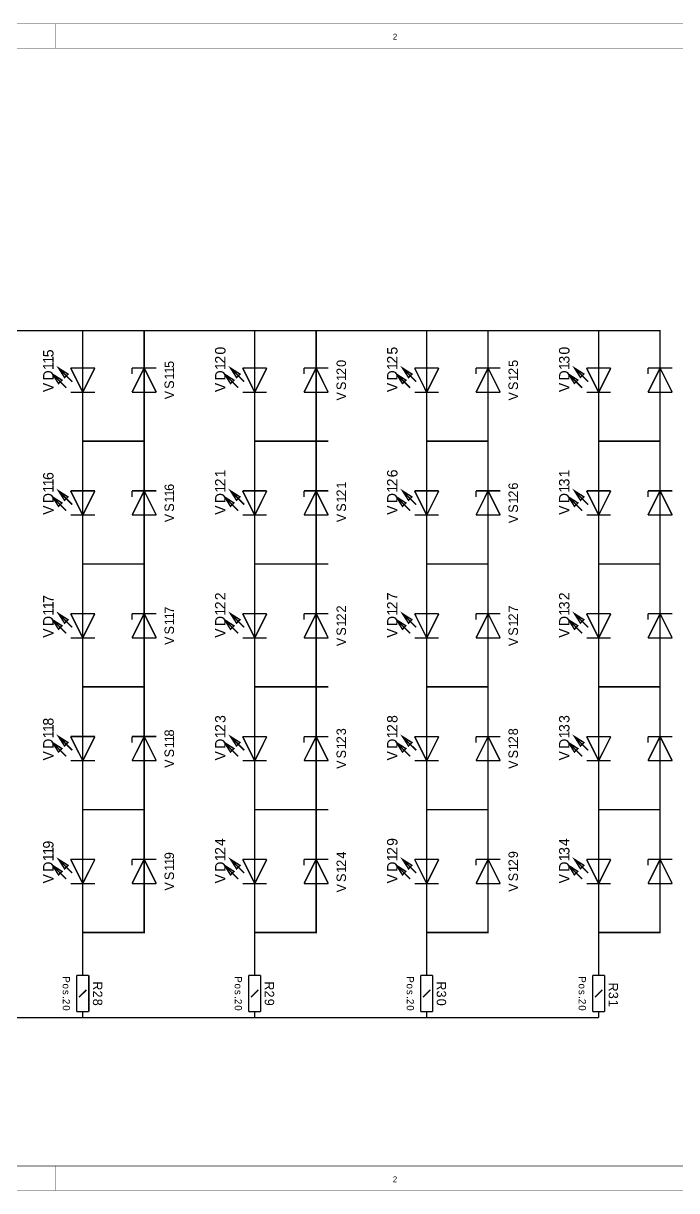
# Model space of a CAD drawing. Header units: millimetres. Extents: x 0 to 33.5, y 0 to 9.5.
# Drawn here: x 5.32 to 10.63, y 0 to 9.5 of the extents above; entities that cross this region are included whole.
import ezdxf

# ---------------------------------------------------------------- set-up
doc = ezdxf.new("R2010")
doc.units = ezdxf.units.MM
doc.header["$MEASUREMENT"] = 0
doc.layers.add('Sheet', color=255, linetype='Continuous')

msp = doc.modelspace()

# ---------------------------------------------------------------- linework, layer by layer
at = {"layer": 'Sheet'}
for points, const_width in [([(0, 9.4983), (0, 0), (33.4646, 0), (33.4646, 9.4983), (0, 9.4983), (0, 9.4983)], 0.0039), ([(0, 9.4983), (33.4646, 9.4983), (33.4646, 0), (0, 0), (0, 9.4983)], 0.0039), ([(0.2005, 9.2995), (0.2005, 0.1988), (33.2657, 0.1988), (33.2657, 9.2995), (0.2005, 9.2995), (0.2005, 9.2995)], 0.0039), ([(0.2005, 9.2995), (33.2657, 9.2995), (33.2657, 0.1988), (0.2005, 0.1988), (0.2005, 9.2995)], 0.0039), ([(5.6306, 6.5972), (5.6028, 6.5695), (5.554, 6.6459), (5.6306, 6.5972)], 0.0118), ([(5.6797, 6.6463), (5.6519, 6.6185), (5.6033, 6.6952), (5.6797, 6.6463)], 0.0118), ([(5.6797, 6.6463), (5.6519, 6.6185), (5.6033, 6.6952), (5.6797, 6.6463)], 0.0039), ([(7.0308, 6.597), (7.0028, 6.5695), (6.9543, 6.6459), (7.0308, 6.597)], 0.0118), ([(7.08, 6.6463), (7.0521, 6.6183), (7.0032, 6.6952), (7.08, 6.6463)], 0.0118), ([(7.08, 6.6463), (7.0521, 6.6183), (7.0032, 6.6952), (7.08, 6.6463)], 0.0039), ([(8.4305, 6.597), (8.4029, 6.5695), (8.354, 6.6459), (8.4305, 6.597)], 0.0118), ([(8.4798, 6.6463), (8.4522, 6.6183), (8.4033, 6.6952), (8.4798, 6.6463)], 0.0118), ([(8.4798, 6.6463), (8.4522, 6.6183), (8.4033, 6.6952), (8.4798, 6.6463)], 0.0039), ([(9.8306, 6.597), (9.803, 6.5695), (9.7542, 6.6459), (9.8306, 6.597)], 0.0118), ([(9.8799, 6.6463), (9.8519, 6.6183), (9.8035, 6.6952), (9.8799, 6.6463)], 0.0118), ([(9.8799, 6.6463), (9.8519, 6.6183), (9.8035, 6.6952), (9.8799, 6.6463)], 0.0039), ([(5.6306, 6.5972), (5.6028, 6.5695), (5.554, 6.6459), (5.6306, 6.5972)], 0.0039), ([(7.0308, 6.597), (7.0028, 6.5695), (6.9543, 6.6459), (7.0308, 6.597)], 0.0039), ([(8.4305, 6.597), (8.4029, 6.5695), (8.354, 6.6459), (8.4305, 6.597)], 0.0039), ([(9.8306, 6.597), (9.803, 6.5695), (9.7542, 6.6459), (9.8306, 6.597)], 0.0039), ([(5.6797, 5.6464), (5.6519, 5.6186), (5.6033, 5.6952), (5.6797, 5.6464)], 0.0118), ([(7.08, 5.6464), (7.0521, 5.6184), (7.0032, 5.6952), (7.08, 5.6464)], 0.0118), ([(8.4798, 5.6464), (8.4522, 5.6184), (8.4033, 5.6952), (8.4798, 5.6464)], 0.0118), ([(9.8799, 5.6464), (9.8519, 5.6184), (9.8035, 5.6952), (9.8799, 5.6464)], 0.0118), ([(5.6306, 5.5973), (5.6028, 5.5695), (5.554, 5.646), (5.6306, 5.5973)], 0.0118), ([(5.6306, 5.5973), (5.6028, 5.5695), (5.554, 5.646), (5.6306, 5.5973)], 0.0039), ([(5.6797, 5.6464), (5.6519, 5.6186), (5.6033, 5.6952), (5.6797, 5.6464)], 0.0039), ([(7.0308, 5.5971), (7.0028, 5.5695), (6.9543, 5.646), (7.0308, 5.5971)], 0.0118), ([(7.0308, 5.5971), (7.0028, 5.5695), (6.9543, 5.646), (7.0308, 5.5971)], 0.0039), ([(7.08, 5.6464), (7.0521, 5.6184), (7.0032, 5.6952), (7.08, 5.6464)], 0.0039), ([(8.4305, 5.5971), (8.4029, 5.5695), (8.354, 5.646), (8.4305, 5.5971)], 0.0118), ([(8.4305, 5.5971), (8.4029, 5.5695), (8.354, 5.646), (8.4305, 5.5971)], 0.0039), ([(8.4798, 5.6464), (8.4522, 5.6184), (8.4033, 5.6952), (8.4798, 5.6464)], 0.0039), ([(9.8306, 5.5971), (9.803, 5.5695), (9.7542, 5.646), (9.8306, 5.5971)], 0.0118), ([(9.8306, 5.5971), (9.803, 5.5695), (9.7542, 5.646), (9.8306, 5.5971)], 0.0039), ([(9.8799, 5.6464), (9.8519, 5.6184), (9.8035, 5.6952), (9.8799, 5.6464)], 0.0039), ([(5.6306, 4.5973), (5.6028, 4.5693), (5.554, 4.646), (5.6306, 4.5973)], 0.0118), ([(5.6797, 4.6464), (5.6519, 4.6186), (5.6033, 4.6953), (5.6797, 4.6464)], 0.0118), ([(5.6797, 4.6464), (5.6519, 4.6186), (5.6033, 4.6953), (5.6797, 4.6464)], 0.0039), ([(7.0308, 4.5971), (7.0028, 4.5691), (6.9543, 4.646), (7.0308, 4.5971)], 0.0118), ([(7.08, 4.6464), (7.0521, 4.6184), (7.0032, 4.6953), (7.08, 4.6464)], 0.0118), ([(7.08, 4.6464), (7.0521, 4.6184), (7.0032, 4.6953), (7.08, 4.6464)], 0.0039), ([(8.4305, 4.5971), (8.4029, 4.5691), (8.354, 4.646), (8.4305, 4.5971)], 0.0118), ([(8.4798, 4.6464), (8.4522, 4.6184), (8.4033, 4.6953), (8.4798, 4.6464)], 0.0118), ([(8.4798, 4.6464), (8.4522, 4.6184), (8.4033, 4.6953), (8.4798, 4.6464)], 0.0039), ([(9.8306, 4.5971), (9.803, 4.5691), (9.7542, 4.646), (9.8306, 4.5971)], 0.0118), ([(9.8799, 4.6464), (9.8519, 4.6184), (9.8035, 4.6953), (9.8799, 4.6464)], 0.0118), ([(9.8799, 4.6464), (9.8519, 4.6184), (9.8035, 4.6953), (9.8799, 4.6464)], 0.0039), ([(5.6306, 4.5973), (5.6028, 4.5693), (5.554, 4.646), (5.6306, 4.5973)], 0.0039), ([(7.0308, 4.5971), (7.0028, 4.5691), (6.9543, 4.646), (7.0308, 4.5971)], 0.0039), ([(8.4305, 4.5971), (8.4029, 4.5691), (8.354, 4.646), (8.4305, 4.5971)], 0.0039), ([(9.8306, 4.5971), (9.803, 4.5691), (9.7542, 4.646), (9.8306, 4.5971)], 0.0039), ([(5.6797, 3.6465), (5.6519, 3.6187), (5.6033, 3.6951), (5.6797, 3.6465)], 0.0118), ([(7.08, 3.6465), (7.0521, 3.6185), (7.0032, 3.6949), (7.08, 3.6465)], 0.0118), ([(8.4798, 3.6465), (8.4522, 3.6185), (8.4033, 3.6949), (8.4798, 3.6465)], 0.0118), ([(9.8799, 3.6465), (9.8519, 3.6185), (9.8035, 3.6949), (9.8799, 3.6465)], 0.0118), ([(5.6306, 3.5974), (5.6028, 3.5694), (5.554, 3.646), (5.6306, 3.5974)], 0.0118), ([(5.6306, 3.5974), (5.6028, 3.5694), (5.554, 3.646), (5.6306, 3.5974)], 0.0039), ([(5.6797, 3.6465), (5.6519, 3.6187), (5.6033, 3.6951), (5.6797, 3.6465)], 0.0039), ([(7.0308, 3.5972), (7.0028, 3.5692), (6.9543, 3.646), (7.0308, 3.5972)], 0.0118), ([(7.0308, 3.5972), (7.0028, 3.5692), (6.9543, 3.646), (7.0308, 3.5972)], 0.0039), ([(7.08, 3.6465), (7.0521, 3.6185), (7.0032, 3.6949), (7.08, 3.6465)], 0.0039), ([(8.4305, 3.5972), (8.4029, 3.5692), (8.354, 3.646), (8.4305, 3.5972)], 0.0118), ([(8.4305, 3.5972), (8.4029, 3.5692), (8.354, 3.646), (8.4305, 3.5972)], 0.0039), ([(8.4798, 3.6465), (8.4522, 3.6185), (8.4033, 3.6949), (8.4798, 3.6465)], 0.0039), ([(9.8306, 3.5972), (9.803, 3.5692), (9.7542, 3.646), (9.8306, 3.5972)], 0.0118), ([(9.8306, 3.5972), (9.803, 3.5692), (9.7542, 3.646), (9.8306, 3.5972)], 0.0039), ([(9.8799, 3.6465), (9.8519, 3.6185), (9.8035, 3.6949), (9.8799, 3.6465)], 0.0039), ([(5.6306, 2.5972), (5.6026, 2.5692), (5.5542, 2.6461), (5.6306, 2.5972)], 0.0118), ([(5.6799, 2.6465), (5.6519, 2.6185), (5.6035, 2.695), (5.6799, 2.6465)], 0.0118), ([(5.6799, 2.6465), (5.6519, 2.6185), (5.6035, 2.695), (5.6799, 2.6465)], 0.0039), ([(7.0308, 2.5972), (7.0028, 2.5692), (6.9543, 2.6461), (7.0308, 2.5972)], 0.0118), ([(7.08, 2.6465), (7.0521, 2.6185), (7.0032, 2.695), (7.08, 2.6465)], 0.0118), ([(7.08, 2.6465), (7.0521, 2.6185), (7.0032, 2.695), (7.08, 2.6465)], 0.0039), ([(8.4305, 2.5972), (8.4029, 2.5692), (8.354, 2.6461), (8.4305, 2.5972)], 0.0118), ([(8.4798, 2.6465), (8.4522, 2.6185), (8.4033, 2.695), (8.4798, 2.6465)], 0.0118), ([(8.4798, 2.6465), (8.4522, 2.6185), (8.4033, 2.695), (8.4798, 2.6465)], 0.0039), ([(9.8306, 2.5972), (9.803, 2.5692), (9.7542, 2.6461), (9.8306, 2.5972)], 0.0118), ([(9.8799, 2.6465), (9.8519, 2.6185), (9.8035, 2.695), (9.8799, 2.6465)], 0.0118), ([(9.8799, 2.6465), (9.8519, 2.6185), (9.8035, 2.695), (9.8799, 2.6465)], 0.0039), ([(5.6306, 2.5972), (5.6026, 2.5692), (5.5542, 2.6461), (5.6306, 2.5972)], 0.0039), ([(7.0308, 2.5972), (7.0028, 2.5692), (6.9543, 2.6461), (7.0308, 2.5972)], 0.0039), ([(8.4305, 2.5972), (8.4029, 2.5692), (8.354, 2.6461), (8.4305, 2.5972)], 0.0039), ([(9.8306, 2.5972), (9.803, 2.5692), (9.7542, 2.6461), (9.8306, 2.5972)], 0.0039)]:
    msp.add_lwpolyline(points, close=True, dxfattribs=dict(at, const_width=const_width))
for points, const_width in [([(5.5776, 9.4998), (5.5776, 9.2997)], 0.0039), ([(2.1002, 6.9997), (3.0003, 6.9997), (3.5003, 6.9997), (4.4001, 6.9997), (4.9001, 6.9997), (5.8002, 6.9997), (6.3002, 6.9997), (7.2003, 6.9997), (7.7003, 6.9997), (8.6001, 6.9997), (9.1, 6.9997), (9.1, 6.7934)], 0.0118), ([(5.8002, 6.7936), (5.8002, 6.9999)], 0.0118), ([(6.3002, 6.9999), (6.3002, 6.7936)], 0.0118), ([(7.2003, 6.7934), (7.2003, 6.9997)], 0.0118), ([(7.7003, 6.9997), (7.7003, 6.7934)], 0.0118), ([(8.6001, 6.7934), (8.6001, 6.9997)], 0.0118), ([(10.0002, 6.7934), (10.0002, 6.9997), (9.1, 6.9997)], 0.0118), ([(10.0002, 6.9997), (10.5002, 6.9997), (10.5002, 6.7934)], 0.0118), ([(5.8002, 6.6952), (5.8002, 6.7936)], 0.0118), ([(6.3002, 6.6952), (6.3002, 6.7936)], 0.0118), ([(7.2003, 6.6952), (7.2003, 6.7934)], 0.0118), ([(7.7003, 6.6952), (7.7003, 6.7934)], 0.0118), ([(8.6001, 6.6952), (8.6001, 6.7934)], 0.0118), ([(9.1, 6.6952), (9.1, 6.7934)], 0.0118), ([(10.0002, 6.6952), (10.0002, 6.7934)], 0.0118), ([(10.5002, 6.6952), (10.5002, 6.7934)], 0.0118), ([(5.7146, 6.5837), (5.6033, 6.6952)], 0.0118), ([(5.6797, 6.6463), (5.6033, 6.6952)], 0.0118), ([(5.6519, 6.6185), (5.6033, 6.6952)], 0.0118), ([(5.7016, 6.6952), (5.8986, 6.6952)], 0.0118), ([(5.7016, 6.6952), (5.8002, 6.4983)], 0.0118), ([(5.8986, 6.6952), (5.8002, 6.4983)], 0.0118), ([(5.8002, 6.4983), (5.8002, 6.6952)], 0.0118), ([(6.3986, 6.6952), (6.2016, 6.6952)], 0.0118), ([(6.2016, 6.4983), (6.3002, 6.6952)], 0.0118), ([(6.2016, 6.6952), (6.2016, 6.6459)], 0.0118), ([(6.3002, 6.4983), (6.3002, 6.6952)], 0.0118), ([(6.3002, 6.6952), (6.3986, 6.4983)], 0.0118), ([(7.1147, 6.5837), (7.0032, 6.6952)], 0.0118), ([(7.08, 6.6463), (7.0032, 6.6952)], 0.0118), ([(7.0521, 6.6183), (7.0032, 6.6952)], 0.0118), ([(7.1018, 6.6952), (7.2985, 6.6952)], 0.0118), ([(7.1018, 6.6952), (7.2003, 6.498)], 0.0118), ([(7.2985, 6.6952), (7.2003, 6.498)], 0.0118), ([(7.2003, 6.498), (7.2003, 6.6952)], 0.0118), ([(7.7985, 6.6952), (7.6017, 6.6952)], 0.0118), ([(7.6017, 6.498), (7.7003, 6.6952)], 0.0118), ([(7.6017, 6.6952), (7.6017, 6.6459)], 0.0118), ([(7.7003, 6.498), (7.7003, 6.6952)], 0.0118), ([(7.7003, 6.6952), (7.7985, 6.498)], 0.0118), ([(8.5148, 6.5837), (8.4033, 6.6952)], 0.0118), ([(8.4798, 6.6463), (8.4033, 6.6952)], 0.0118), ([(8.4522, 6.6183), (8.4033, 6.6952)], 0.0118), ([(8.5019, 6.6952), (8.6986, 6.6952)], 0.0118), ([(8.5019, 6.6952), (8.6001, 6.498)], 0.0118), ([(8.6986, 6.6952), (8.6001, 6.498)], 0.0118), ([(8.6001, 6.498), (8.6001, 6.6952)], 0.0118), ([(9.1986, 6.6952), (9.0019, 6.6952)], 0.0118), ([(9.0019, 6.498), (9.1, 6.6952)], 0.0118), ([(9.0019, 6.6952), (9.0019, 6.6459)], 0.0118), ([(9.1, 6.498), (9.1, 6.6952)], 0.0118), ([(9.1, 6.6952), (9.1986, 6.498)], 0.0118), ([(9.9146, 6.5837), (9.8035, 6.6952)], 0.0118), ([(9.8799, 6.6463), (9.8035, 6.6952)], 0.0118), ([(9.8519, 6.6183), (9.8035, 6.6952)], 0.0118), ([(9.9016, 6.6952), (10.0988, 6.6952)], 0.0118), ([(9.9016, 6.6952), (10.0002, 6.498)], 0.0118), ([(10.0988, 6.6952), (10.0002, 6.498)], 0.0118), ([(10.0002, 6.498), (10.0002, 6.6952)], 0.0118), ([(10.5988, 6.6952), (10.4016, 6.6952)], 0.0118), ([(10.4016, 6.498), (10.5002, 6.6952)], 0.0118), ([(10.4016, 6.6952), (10.4016, 6.6459)], 0.0118), ([(10.5002, 6.498), (10.5002, 6.6952)], 0.0118), ([(10.5002, 6.6952), (10.5988, 6.498)], 0.0118), ([(5.6655, 6.5346), (5.554, 6.6459)], 0.0118), ([(7.0654, 6.5344), (6.9543, 6.6459)], 0.0118), ([(8.4656, 6.5344), (8.354, 6.6459)], 0.0118), ([(9.8657, 6.5344), (9.7542, 6.6459)], 0.0118), ([(5.7016, 6.4983), (5.8986, 6.4983)], 0.0118), ([(5.8002, 6.4983), (5.8002, 6.3999)], 0.0118), ([(6.3986, 6.4983), (6.2016, 6.4983)], 0.0118), ([(6.3002, 6.4983), (6.3002, 6.3999)], 0.0118), ([(7.1018, 6.498), (7.2985, 6.498)], 0.0118), ([(7.2003, 6.498), (7.2003, 6.3999)], 0.0118), ([(7.7985, 6.498), (7.6017, 6.498)], 0.0118), ([(7.7003, 6.498), (7.7003, 6.3999)], 0.0118), ([(8.5019, 6.498), (8.6986, 6.498)], 0.0118), ([(8.6001, 6.498), (8.6001, 6.3999)], 0.0118), ([(9.1986, 6.498), (9.0019, 6.498)], 0.0118), ([(9.1, 6.498), (9.1, 6.3999)], 0.0118), ([(9.9016, 6.498), (10.0988, 6.498)], 0.0118), ([(10.0002, 6.498), (10.0002, 6.3999)], 0.0118), ([(10.5988, 6.498), (10.4016, 6.498)], 0.0118), ([(10.5002, 6.498), (10.5002, 6.3999)], 0.0118), ([(5.8002, 6.3999), (5.8002, 6.0998), (5.8002, 5.7936)], 0.0118), ([(6.3002, 6.3999), (6.3002, 6.0998), (6.3002, 5.7936)], 0.0118), ([(7.2003, 6.3999), (7.2003, 6.1)], 0.0118), ([(7.7003, 6.3999), (7.7003, 6.1), (7.7003, 5.7934)], 0.0118), ([(8.6001, 6.3999), (8.6001, 6.1), (8.6001, 5.7934)], 0.0118), ([(9.1, 6.3999), (9.1, 6.1), (9.1, 5.7934)], 0.0118), ([(10.0002, 6.3999), (10.0002, 6.1), (10.0002, 5.7934)], 0.0118), ([(10.5002, 6.3999), (10.5002, 6.1), (10.5002, 5.7934)], 0.0118), ([(6.3002, 6.0998), (5.8002, 6.0998)], 0.0118), ([(7.2003, 5.7934), (7.2003, 6.1), (7.7003, 6.1), (7.8002, 6.1)], 0.0118), ([(9.1, 6.1), (8.6001, 6.1)], 0.0118), ([(10.5002, 6.1), (10.0002, 6.1)], 0.0118), ([(5.8002, 5.6952), (5.8002, 5.7936)], 0.0118), ([(6.3002, 5.6952), (6.3002, 5.7936)], 0.0118), ([(7.2003, 5.6952), (7.2003, 5.7934)], 0.0118), ([(7.7003, 5.6952), (7.7003, 5.7934)], 0.0118), ([(8.6001, 5.6952), (8.6001, 5.7934)], 0.0118), ([(9.1, 5.6952), (9.1, 5.7934)], 0.0118), ([(10.0002, 5.6952), (10.0002, 5.7934)], 0.0118), ([(10.5002, 5.6952), (10.5002, 5.7934)], 0.0118), ([(5.6655, 5.5346), (5.554, 5.646)], 0.0118), ([(5.7146, 5.5837), (5.6033, 5.6952)], 0.0118), ([(5.6797, 5.6464), (5.6033, 5.6952)], 0.0118), ([(5.6519, 5.6186), (5.6033, 5.6952)], 0.0118), ([(5.7016, 5.6952), (5.8986, 5.6952)], 0.0118), ([(5.7016, 5.6952), (5.8002, 5.4983)], 0.0118), ([(5.8986, 5.6952), (5.8002, 5.4983)], 0.0118), ([(5.8002, 5.4983), (5.8002, 5.6952)], 0.0118), ([(6.3986, 5.6952), (6.2016, 5.6952)], 0.0118), ([(6.2016, 5.4983), (6.3002, 5.6952)], 0.0118), ([(6.2016, 5.6952), (6.2016, 5.646)], 0.0118), ([(6.3002, 5.4983), (6.3002, 5.6952)], 0.0118), ([(6.3002, 5.6952), (6.3986, 5.4983)], 0.0118), ([(7.0654, 5.5344), (6.9543, 5.646)], 0.0118), ([(7.1147, 5.5837), (7.0032, 5.6952)], 0.0118), ([(7.08, 5.6464), (7.0032, 5.6952)], 0.0118), ([(7.0521, 5.6184), (7.0032, 5.6952)], 0.0118), ([(7.1018, 5.6952), (7.2985, 5.6952)], 0.0118), ([(7.1018, 5.6952), (7.2003, 5.4981)], 0.0118), ([(7.2985, 5.6952), (7.2003, 5.4981)], 0.0118), ([(7.2003, 5.4981), (7.2003, 5.6952)], 0.0118), ([(7.7985, 5.6952), (7.6017, 5.6952)], 0.0118), ([(7.6017, 5.4981), (7.7003, 5.6952)], 0.0118), ([(7.6017, 5.6952), (7.6017, 5.646)], 0.0118), ([(7.7003, 5.4981), (7.7003, 5.6952)], 0.0118), ([(7.7003, 5.6952), (7.7985, 5.4981)], 0.0118), ([(8.4656, 5.5344), (8.354, 5.646)], 0.0118), ([(8.5148, 5.5837), (8.4033, 5.6952)], 0.0118), ([(8.4798, 5.6464), (8.4033, 5.6952)], 0.0118), ([(8.4522, 5.6184), (8.4033, 5.6952)], 0.0118), ([(8.5019, 5.6952), (8.6986, 5.6952)], 0.0118), ([(8.5019, 5.6952), (8.6001, 5.4981)], 0.0118), ([(8.6986, 5.6952), (8.6001, 5.4981)], 0.0118), ([(8.6001, 5.4981), (8.6001, 5.6952)], 0.0118), ([(9.1986, 5.6952), (9.0019, 5.6952)], 0.0118), ([(9.0019, 5.4981), (9.1, 5.6952)], 0.0118), ([(9.0019, 5.6952), (9.0019, 5.646)], 0.0118), ([(9.1, 5.4981), (9.1, 5.6952)], 0.0118), ([(9.1, 5.6952), (9.1986, 5.4981)], 0.0118), ([(9.8657, 5.5344), (9.7542, 5.646)], 0.0118), ([(9.9146, 5.5837), (9.8035, 5.6952)], 0.0118), ([(9.8799, 5.6464), (9.8035, 5.6952)], 0.0118), ([(9.8519, 5.6184), (9.8035, 5.6952)], 0.0118), ([(9.9016, 5.6952), (10.0988, 5.6952)], 0.0118), ([(9.9016, 5.6952), (10.0002, 5.4981)], 0.0118), ([(10.0988, 5.6952), (10.0002, 5.4981)], 0.0118), ([(10.0002, 5.4981), (10.0002, 5.6952)], 0.0118), ([(10.5988, 5.6952), (10.4016, 5.6952)], 0.0118), ([(10.4016, 5.4981), (10.5002, 5.6952)], 0.0118), ([(10.4016, 5.6952), (10.4016, 5.646)], 0.0118), ([(10.5002, 5.4981), (10.5002, 5.6952)], 0.0118), ([(10.5002, 5.6952), (10.5988, 5.4981)], 0.0118), ([(5.7016, 5.4983), (5.8986, 5.4983)], 0.0118), ([(5.8002, 5.4983), (5.8002, 5.3999)], 0.0118), ([(6.3986, 5.4983), (6.2016, 5.4983)], 0.0118), ([(6.3002, 5.4983), (6.3002, 5.3999)], 0.0118), ([(7.1018, 5.4981), (7.2985, 5.4981)], 0.0118), ([(7.2003, 5.4981), (7.2003, 5.3999)], 0.0118), ([(7.7985, 5.4981), (7.6017, 5.4981)], 0.0118), ([(7.7003, 5.4981), (7.7003, 5.3999)], 0.0118), ([(8.5019, 5.4981), (8.6986, 5.4981)], 0.0118), ([(8.6001, 5.4981), (8.6001, 5.3999)], 0.0118), ([(9.1986, 5.4981), (9.0019, 5.4981)], 0.0118), ([(9.1, 5.4981), (9.1, 5.3999)], 0.0118), ([(9.9016, 5.4981), (10.0988, 5.4981)], 0.0118), ([(10.0002, 5.4981), (10.0002, 5.3999)], 0.0118), ([(10.5988, 5.4981), (10.4016, 5.4981)], 0.0118), ([(10.5002, 5.4981), (10.5002, 5.3999)], 0.0118), ([(5.8002, 5.3999), (5.8002, 5.0998), (5.8002, 4.7936)], 0.0118), ([(6.3002, 5.3999), (6.3002, 5.0998), (6.3002, 4.7936)], 0.0118), ([(7.2003, 5.3999), (7.2003, 5.0996)], 0.0118), ([(7.7003, 5.3999), (7.7003, 5.0996), (7.7003, 4.7934)], 0.0118), ([(8.6001, 5.3999), (8.6001, 5.0996), (8.6001, 4.7934)], 0.0118), ([(9.1, 5.3999), (9.1, 5.0996), (9.1, 4.7934)], 0.0118), ([(10.0002, 5.3999), (10.0002, 5.0996), (10.0002, 4.7934)], 0.0118), ([(10.5002, 5.3999), (10.5002, 5.0996), (10.5002, 4.7934)], 0.0118), ([(6.3002, 5.0998), (5.8002, 5.0998)], 0.0118), ([(7.2003, 4.7934), (7.2003, 5.0996), (7.7003, 5.0996), (7.8002, 5.0996)], 0.0118), ([(9.1, 5.0996), (8.6001, 5.0996)], 0.0118), ([(10.5002, 5.0996), (10.0002, 5.0996)], 0.0118), ([(5.8002, 4.6953), (5.8002, 4.7936)], 0.0118), ([(6.3002, 4.6953), (6.3002, 4.7936)], 0.0118), ([(7.2003, 4.6953), (7.2003, 4.7934)], 0.0118), ([(7.7003, 4.6953), (7.7003, 4.7934)], 0.0118), ([(8.6001, 4.6953), (8.6001, 4.7934)], 0.0118), ([(9.1, 4.6953), (9.1, 4.7934)], 0.0118), ([(10.0002, 4.6953), (10.0002, 4.7934)], 0.0118), ([(10.5002, 4.6953), (10.5002, 4.7934)], 0.0118), ([(5.7146, 4.5838), (5.6033, 4.6951)], 0.0118), ([(5.6797, 4.6464), (5.6033, 4.6951)], 0.0118), ([(5.6519, 4.6186), (5.6033, 4.6951)], 0.0118), ([(5.7016, 4.6953), (5.8986, 4.6953)], 0.0118), ([(5.7016, 4.6953), (5.8002, 4.4983)], 0.0118), ([(5.8986, 4.6953), (5.8002, 4.4983)], 0.0118), ([(5.8002, 4.4983), (5.8002, 4.6953)], 0.0118), ([(6.3986, 4.6953), (6.2016, 4.6953)], 0.0118), ([(6.2016, 4.4983), (6.3002, 4.6953)], 0.0118), ([(6.2016, 4.6953), (6.2016, 4.646)], 0.0118), ([(6.3002, 4.4983), (6.3002, 4.6953)], 0.0118), ([(6.3002, 4.6953), (6.3986, 4.4983)], 0.0118), ([(7.1147, 4.5838), (7.0032, 4.6949)], 0.0118), ([(7.08, 4.6464), (7.0032, 4.6949)], 0.0118), ([(7.0521, 4.6184), (7.0032, 4.6949)], 0.0118), ([(7.1018, 4.6953), (7.2985, 4.6953)], 0.0118), ([(7.1018, 4.6953), (7.2003, 4.4981)], 0.0118), ([(7.2985, 4.6953), (7.2003, 4.4981)], 0.0118), ([(7.2003, 4.4981), (7.2003, 4.6953)], 0.0118), ([(7.7985, 4.6953), (7.6017, 4.6953)], 0.0118), ([(7.6017, 4.4981), (7.7003, 4.6953)], 0.0118), ([(7.6017, 4.6953), (7.6017, 4.646)], 0.0118), ([(7.7003, 4.4981), (7.7003, 4.6953)], 0.0118), ([(7.7003, 4.6953), (7.7985, 4.4981)], 0.0118), ([(8.5148, 4.5838), (8.4033, 4.6949)], 0.0118), ([(8.4798, 4.6464), (8.4033, 4.6949)], 0.0118), ([(8.4522, 4.6184), (8.4033, 4.6949)], 0.0118), ([(8.5019, 4.6953), (8.6986, 4.6953)], 0.0118), ([(8.5019, 4.6953), (8.6001, 4.4981)], 0.0118), ([(8.6986, 4.6953), (8.6001, 4.4981)], 0.0118), ([(8.6001, 4.4981), (8.6001, 4.6953)], 0.0118), ([(9.1986, 4.6953), (9.0019, 4.6953)], 0.0118), ([(9.0019, 4.4981), (9.1, 4.6953)], 0.0118), ([(9.0019, 4.6953), (9.0019, 4.646)], 0.0118), ([(9.1, 4.4981), (9.1, 4.6953)], 0.0118), ([(9.1, 4.6953), (9.1986, 4.4981)], 0.0118), ([(9.9146, 4.5838), (9.8035, 4.6949)], 0.0118), ([(9.8799, 4.6464), (9.8035, 4.6949)], 0.0118), ([(9.8519, 4.6184), (9.8035, 4.6949)], 0.0118), ([(9.9016, 4.6953), (10.0988, 4.6953)], 0.0118), ([(9.9016, 4.6953), (10.0002, 4.4981)], 0.0118), ([(10.0988, 4.6953), (10.0002, 4.4981)], 0.0118), ([(10.0002, 4.4981), (10.0002, 4.6953)], 0.0118), ([(10.5988, 4.6953), (10.4016, 4.6953)], 0.0118), ([(10.4016, 4.4981), (10.5002, 4.6953)], 0.0118), ([(10.4016, 4.6953), (10.4016, 4.646)], 0.0118), ([(10.5002, 4.4981), (10.5002, 4.6953)], 0.0118), ([(10.5002, 4.6953), (10.5988, 4.4981)], 0.0118), ([(5.6655, 4.5347), (5.554, 4.646)], 0.0118), ([(7.0654, 4.5345), (6.9543, 4.646)], 0.0118), ([(8.4656, 4.5345), (8.354, 4.646)], 0.0118), ([(9.8657, 4.5345), (9.7542, 4.646)], 0.0118), ([(5.7016, 4.4983), (5.8986, 4.4983)], 0.0118), ([(5.8002, 4.4983), (5.8002, 4.4)], 0.0118), ([(6.3986, 4.4983), (6.2016, 4.4983)], 0.0118), ([(6.3002, 4.4983), (6.3002, 4.4)], 0.0118), ([(7.1018, 4.4981), (7.2985, 4.4981)], 0.0118), ([(7.2003, 4.4981), (7.2003, 4.4)], 0.0118), ([(7.7985, 4.4981), (7.6017, 4.4981)], 0.0118), ([(7.7003, 4.4981), (7.7003, 4.4)], 0.0118), ([(8.5019, 4.4981), (8.6986, 4.4981)], 0.0118), ([(8.6001, 4.4981), (8.6001, 4.4)], 0.0118), ([(9.1986, 4.4981), (9.0019, 4.4981)], 0.0118), ([(9.1, 4.4981), (9.1, 4.4)], 0.0118), ([(9.9016, 4.4981), (10.0988, 4.4981)], 0.0118), ([(10.0002, 4.4981), (10.0002, 4.4)], 0.0118), ([(10.5988, 4.4981), (10.4016, 4.4981)], 0.0118), ([(10.5002, 4.4981), (10.5002, 4.4)], 0.0118), ([(5.8002, 4.4), (5.8002, 4.0999), (5.8002, 3.7937)], 0.0118), ([(6.3002, 4.4), (6.3002, 4.0999), (6.3002, 3.7937)], 0.0118), ([(7.2003, 4.4), (7.2003, 4.0997)], 0.0118), ([(7.7003, 4.4), (7.7003, 4.0997), (7.7003, 3.7935)], 0.0118), ([(8.6001, 4.4), (8.6001, 4.0997), (8.6001, 3.7935)], 0.0118), ([(9.1, 4.4), (9.1, 4.0997), (9.1, 3.7935)], 0.0118), ([(10.0002, 4.4), (10.0002, 4.0997), (10.0002, 3.7935)], 0.0118), ([(10.5002, 4.4), (10.5002, 4.0997), (10.5002, 3.7935)], 0.0118), ([(6.3002, 4.0999), (5.8002, 4.0999)], 0.0118), ([(7.2003, 3.7935), (7.2003, 4.0997), (7.7003, 4.0997), (7.8002, 4.0997)], 0.0118), ([(9.1, 4.0997), (8.6001, 4.0997)], 0.0118), ([(10.5002, 4.0997), (10.0002, 4.0997)], 0.0118), ([(5.8002, 3.6951), (5.8002, 3.7937)], 0.0118), ([(6.3002, 3.6951), (6.3002, 3.7937)], 0.0118), ([(7.2003, 3.6949), (7.2003, 3.7935)], 0.0118), ([(7.7003, 3.6949), (7.7003, 3.7935)], 0.0118), ([(8.6001, 3.6949), (8.6001, 3.7935)], 0.0118), ([(9.1, 3.6949), (9.1, 3.7935)], 0.0118), ([(10.0002, 3.6949), (10.0002, 3.7935)], 0.0118), ([(10.5002, 3.6949), (10.5002, 3.7935)], 0.0118), ([(5.6655, 3.5347), (5.554, 3.646)], 0.0118), ([(5.7146, 3.5838), (5.6033, 3.6951)], 0.0118), ([(5.6797, 3.6465), (5.6033, 3.6951)], 0.0118), ([(5.6519, 3.6187), (5.6033, 3.6951)], 0.0118), ([(5.7016, 3.6951), (5.8986, 3.6951)], 0.0118), ([(5.7016, 3.6951), (5.8002, 3.4984)], 0.0118), ([(5.8986, 3.6951), (5.8002, 3.4984)], 0.0118), ([(5.8002, 3.4984), (5.8002, 3.6951)], 0.0118), ([(6.3986, 3.6951), (6.2016, 3.6951)], 0.0118), ([(6.2016, 3.4984), (6.3002, 3.6951)], 0.0118), ([(6.2016, 3.6951), (6.2016, 3.646)], 0.0118), ([(6.3002, 3.4984), (6.3002, 3.6951)], 0.0118), ([(6.3002, 3.6951), (6.3986, 3.4984)], 0.0118), ([(7.0654, 3.5345), (6.9543, 3.646)], 0.0118), ([(7.1147, 3.5838), (7.0032, 3.6949)], 0.0118), ([(7.08, 3.6465), (7.0032, 3.6949)], 0.0118), ([(7.0521, 3.6185), (7.0032, 3.6949)], 0.0118), ([(7.1018, 3.6949), (7.2985, 3.6949)], 0.0118), ([(7.1018, 3.6949), (7.2003, 3.4982)], 0.0118), ([(7.2985, 3.6949), (7.2003, 3.4982)], 0.0118), ([(7.2003, 3.4982), (7.2003, 3.6949)], 0.0118), ([(7.7985, 3.6949), (7.6017, 3.6949)], 0.0118), ([(7.6017, 3.4982), (7.7003, 3.6949)], 0.0118), ([(7.6017, 3.6949), (7.6017, 3.646)], 0.0118), ([(7.7003, 3.4982), (7.7003, 3.6949)], 0.0118), ([(7.7003, 3.6949), (7.7985, 3.4982)], 0.0118), ([(8.4656, 3.5345), (8.354, 3.646)], 0.0118), ([(8.5148, 3.5838), (8.4033, 3.6949)], 0.0118), ([(8.4798, 3.6465), (8.4033, 3.6949)], 0.0118), ([(8.4522, 3.6185), (8.4033, 3.6949)], 0.0118), ([(8.5019, 3.6949), (8.6986, 3.6949)], 0.0118), ([(8.5019, 3.6949), (8.6001, 3.4982)], 0.0118), ([(8.6986, 3.6949), (8.6001, 3.4982)], 0.0118), ([(8.6001, 3.4982), (8.6001, 3.6949)], 0.0118), ([(9.1986, 3.6949), (9.0019, 3.6949)], 0.0118), ([(9.0019, 3.4982), (9.1, 3.6949)], 0.0118), ([(9.0019, 3.6949), (9.0019, 3.646)], 0.0118), ([(9.1, 3.4982), (9.1, 3.6949)], 0.0118), ([(9.1, 3.6949), (9.1986, 3.4982)], 0.0118), ([(9.8657, 3.5345), (9.7542, 3.646)], 0.0118), ([(9.9146, 3.5838), (9.8035, 3.6949)], 0.0118), ([(9.8799, 3.6465), (9.8035, 3.6949)], 0.0118), ([(9.8519, 3.6185), (9.8035, 3.6949)], 0.0118), ([(9.9016, 3.6949), (10.0988, 3.6949)], 0.0118), ([(9.9016, 3.6949), (10.0002, 3.4982)], 0.0118), ([(10.0988, 3.6949), (10.0002, 3.4982)], 0.0118), ([(10.0002, 3.4982), (10.0002, 3.6949)], 0.0118), ([(10.5988, 3.6949), (10.4016, 3.6949)], 0.0118), ([(10.4016, 3.4982), (10.5002, 3.6949)], 0.0118), ([(10.4016, 3.6949), (10.4016, 3.646)], 0.0118), ([(10.5002, 3.4982), (10.5002, 3.6949)], 0.0118), ([(10.5002, 3.6949), (10.5988, 3.4982)], 0.0118), ([(5.7016, 3.4984), (5.8986, 3.4984)], 0.0118), ([(5.8002, 3.4984), (5.8002, 3.4)], 0.0118), ([(6.3986, 3.4984), (6.2016, 3.4984)], 0.0118), ([(6.3002, 3.4984), (6.3002, 3.4)], 0.0118), ([(7.1018, 3.4982), (7.2985, 3.4982)], 0.0118), ([(7.2003, 3.4982), (7.2003, 3.4)], 0.0118), ([(7.7985, 3.4982), (7.6017, 3.4982)], 0.0118), ([(7.7003, 3.4982), (7.7003, 3.4)], 0.0118), ([(8.5019, 3.4982), (8.6986, 3.4982)], 0.0118), ([(8.6001, 3.4982), (8.6001, 3.4)], 0.0118), ([(9.1986, 3.4982), (9.0019, 3.4982)], 0.0118), ([(9.1, 3.4982), (9.1, 3.4)], 0.0118), ([(9.9016, 3.4982), (10.0988, 3.4982)], 0.0118), ([(10.0002, 3.4982), (10.0002, 3.4)], 0.0118), ([(10.5988, 3.4982), (10.4016, 3.4982)], 0.0118), ([(10.5002, 3.4982), (10.5002, 3.4)], 0.0118), ([(5.8002, 3.4), (5.8002, 3.0999), (5.8002, 2.7937)], 0.0118), ([(6.3002, 3.4), (6.3002, 3.0999), (6.3002, 2.7937)], 0.0118), ([(7.2003, 3.4), (7.2003, 3.0997)], 0.0118), ([(7.7003, 3.4), (7.7003, 3.0997), (7.7003, 2.7935)], 0.0118), ([(8.6001, 3.4), (8.6001, 3.0997), (8.6001, 2.7935)], 0.0118), ([(9.1, 3.4), (9.1, 3.0997), (9.1, 2.7935)], 0.0118), ([(10.0002, 3.4), (10.0002, 3.0997), (10.0002, 2.7935)], 0.0118), ([(10.5002, 3.4), (10.5002, 3.0997), (10.5002, 2.7935)], 0.0118), ([(6.3002, 3.0999), (5.8002, 3.0999)], 0.0118), ([(7.2003, 2.7935), (7.2003, 3.0997), (7.7003, 3.0997), (7.8002, 3.0997)], 0.0118), ([(9.1, 3.0997), (8.6001, 3.0997)], 0.0118), ([(10.5002, 3.0997), (10.0002, 3.0997)], 0.0118), ([(5.8002, 2.6952), (5.8002, 2.7937)], 0.0118), ([(6.3002, 2.6952), (6.3002, 2.7937)], 0.0118), ([(7.2003, 2.695), (7.2003, 2.7935)], 0.0118), ([(7.7003, 2.695), (7.7003, 2.7935)], 0.0118), ([(8.6001, 2.695), (8.6001, 2.7935)], 0.0118), ([(9.1, 2.695), (9.1, 2.7935)], 0.0118), ([(10.0002, 2.695), (10.0002, 2.7935)], 0.0118), ([(10.5002, 2.695), (10.5002, 2.7935)], 0.0118), ([(5.7146, 2.5838), (5.6035, 2.695)], 0.0118), ([(5.6799, 2.6465), (5.6035, 2.695)], 0.0118), ([(5.6519, 2.6185), (5.6035, 2.695)], 0.0118), ([(5.7016, 2.6952), (5.8986, 2.6952)], 0.0118), ([(5.7016, 2.695), (5.8002, 2.4982)], 0.0118), ([(5.8988, 2.695), (5.8002, 2.4982)], 0.0118), ([(5.8002, 2.4982), (5.8002, 2.695)], 0.0118), ([(6.3986, 2.6952), (6.2016, 2.6952)], 0.0118), ([(6.2016, 2.4982), (6.3002, 2.695)], 0.0118), ([(6.2016, 2.695), (6.2016, 2.6461)], 0.0118), ([(6.3002, 2.4982), (6.3002, 2.695)], 0.0118), ([(6.3002, 2.695), (6.3988, 2.4982)], 0.0118), ([(7.1147, 2.5838), (7.0032, 2.695)], 0.0118), ([(7.08, 2.6465), (7.0032, 2.695)], 0.0118), ([(7.0521, 2.6185), (7.0032, 2.695)], 0.0118), ([(7.1018, 2.695), (7.2985, 2.695)], 0.0118), ([(7.1018, 2.695), (7.2003, 2.4982)], 0.0118), ([(7.2985, 2.695), (7.2003, 2.4982)], 0.0118), ([(7.2003, 2.4982), (7.2003, 2.695)], 0.0118), ([(7.7985, 2.695), (7.6017, 2.695)], 0.0118), ([(7.6017, 2.4982), (7.7003, 2.695)], 0.0118), ([(7.6017, 2.695), (7.6017, 2.6461)], 0.0118), ([(7.7003, 2.4982), (7.7003, 2.695)], 0.0118), ([(7.7003, 2.695), (7.7985, 2.4982)], 0.0118), ([(8.5148, 2.5838), (8.4033, 2.695)], 0.0118), ([(8.4798, 2.6465), (8.4033, 2.695)], 0.0118), ([(8.4522, 2.6185), (8.4033, 2.695)], 0.0118), ([(8.5019, 2.695), (8.6986, 2.695)], 0.0118), ([(8.5019, 2.695), (8.6001, 2.4982)], 0.0118), ([(8.6986, 2.695), (8.6001, 2.4982)], 0.0118), ([(8.6001, 2.4982), (8.6001, 2.695)], 0.0118), ([(9.1986, 2.695), (9.0019, 2.695)], 0.0118), ([(9.0019, 2.4982), (9.1, 2.695)], 0.0118), ([(9.0019, 2.695), (9.0019, 2.6461)], 0.0118), ([(9.1, 2.4982), (9.1, 2.695)], 0.0118), ([(9.1, 2.695), (9.1986, 2.4982)], 0.0118), ([(9.9146, 2.5838), (9.8035, 2.695)], 0.0118), ([(9.8799, 2.6465), (9.8035, 2.695)], 0.0118), ([(9.8519, 2.6185), (9.8035, 2.695)], 0.0118), ([(9.9016, 2.695), (10.0988, 2.695)], 0.0118), ([(9.9016, 2.695), (10.0002, 2.4982)], 0.0118), ([(10.0988, 2.695), (10.0002, 2.4982)], 0.0118), ([(10.0002, 2.4982), (10.0002, 2.695)], 0.0118), ([(10.5988, 2.695), (10.4016, 2.695)], 0.0118), ([(10.4016, 2.4982), (10.5002, 2.695)], 0.0118), ([(10.4016, 2.695), (10.4016, 2.6461)], 0.0118), ([(10.5002, 2.4982), (10.5002, 2.695)], 0.0118), ([(10.5002, 2.695), (10.5988, 2.4982)], 0.0118), ([(5.6653, 2.5346), (5.5542, 2.6461)], 0.0118), ([(7.0654, 2.5346), (6.9543, 2.6461)], 0.0118), ([(8.4656, 2.5346), (8.354, 2.6461)], 0.0118), ([(9.8657, 2.5346), (9.7542, 2.6461)], 0.0118), ([(5.7016, 2.4982), (5.8988, 2.4982)], 0.0118), ([(5.8002, 2.4982), (5.8002, 2.4001)], 0.0118), ([(6.3988, 2.4982), (6.2016, 2.4982)], 0.0118), ([(6.3002, 2.4982), (6.3002, 2.4001)], 0.0118), ([(7.1018, 2.4982), (7.2985, 2.4982)], 0.0118), ([(7.2003, 2.4982), (7.2003, 2.4001)], 0.0118), ([(7.7985, 2.4982), (7.6017, 2.4982)], 0.0118), ([(7.7003, 2.4982), (7.7003, 2.4001)], 0.0118), ([(8.5019, 2.4982), (8.6986, 2.4982)], 0.0118), ([(8.6001, 2.4982), (8.6001, 2.4001)], 0.0118), ([(9.1986, 2.4982), (9.0019, 2.4982)], 0.0118), ([(9.1, 2.4982), (9.1, 2.4001)], 0.0118), ([(9.9016, 2.4982), (10.0988, 2.4982)], 0.0118), ([(10.0002, 2.4982), (10.0002, 2.4001)], 0.0118), ([(10.5988, 2.4982), (10.4016, 2.4982)], 0.0118), ([(10.5002, 2.4982), (10.5002, 2.4001)], 0.0118), ([(6.3002, 2.4001), (6.3002, 2.0997), (5.8002, 2.0997)], 0.0118), ([(5.8002, 2.4001), (5.8002, 2.0997), (5.8002, 1.7998)], 0.0118), ([(7.2003, 1.7998), (7.2003, 2.0997), (7.7003, 2.0997), (7.7003, 2.4001)], 0.0118), ([(7.2003, 2.4001), (7.2003, 2.0997)], 0.0118), ([(9.1, 2.4001), (9.1, 2.0997), (8.6001, 2.0997)], 0.0118), ([(8.6001, 2.4001), (8.6001, 2.0997), (8.6001, 1.7998)], 0.0118), ([(10.5002, 2.4001), (10.5002, 2.0997), (10.0002, 2.0997)], 0.0118), ([(10.0002, 2.4001), (10.0002, 2.0997), (10.0002, 1.7998)], 0.0118), ([(5.8002, 1.7505), (5.8002, 1.7998)], 0.0118), ([(7.2003, 1.7505), (7.2003, 1.7998)], 0.0118), ([(8.6001, 1.7505), (8.6001, 1.7998)], 0.0118), ([(10.0002, 1.7505), (10.0002, 1.7998)], 0.0118), ([(5.7509, 1.4552), (5.7509, 1.7505)], 0.0118), ([(5.7509, 1.7505), (5.8495, 1.7505)], 0.0118), ([(5.8495, 1.7505), (5.8495, 1.4552)], 0.0118), ([(7.151, 1.4552), (7.151, 1.7505)], 0.0118), ([(7.151, 1.7505), (7.2492, 1.7505)], 0.0118), ([(7.2492, 1.7505), (7.2492, 1.4552)], 0.0118), ([(8.5512, 1.4552), (8.5512, 1.7505)], 0.0118), ([(8.5512, 1.7505), (8.6493, 1.7505)], 0.0118), ([(8.6493, 1.7505), (8.6493, 1.4552)], 0.0118), ([(9.9509, 1.4552), (9.9509, 1.7505)], 0.0118), ([(9.9509, 1.7505), (10.0495, 1.7505)], 0.0118), ([(10.0495, 1.7505), (10.0495, 1.4552)], 0.0118), ([(5.8299, 1.6323), (5.7705, 1.5734)], 0.0118), ([(7.2296, 1.6323), (7.1707, 1.5734)], 0.0118), ([(8.6297, 1.6323), (8.5708, 1.5734)], 0.0118), ([(10.0298, 1.6323), (9.9705, 1.5734)], 0.0118), ([(5.8495, 1.4552), (5.7509, 1.4552)], 0.0118), ([(5.8002, 1.4552), (5.8002, 1.4064)], 0.0118), ([(7.2492, 1.4552), (7.151, 1.4552)], 0.0118), ([(7.2003, 1.4552), (7.2003, 1.4064)], 0.0118), ([(8.6493, 1.4552), (8.5512, 1.4552)], 0.0118), ([(8.6001, 1.4552), (8.6001, 1.4064)], 0.0118), ([(10.0495, 1.4552), (9.9509, 1.4552)], 0.0118), ([(10.0002, 1.4552), (10.0002, 1.4064)], 0.0118), ([(1.6002, 1.4064), (3.0003, 1.4064), (4.4001, 1.4064), (5.8002, 1.4064), (7.2003, 1.4064), (8.6001, 1.4064), (10.0002, 1.4064)], 0.0118), ([(5.5776, 0), (5.5776, 0.2001)], 0.0039)]:
    msp.add_lwpolyline(points, dxfattribs=dict(at, const_width=const_width))

# ---------------------------------------------------------------- texts
for p in [(8.324, 9.368), (8.324, 0.0668)]:
    msp.add_text('2', height=0.0485, dxfattribs=at).set_placement(p)
for s, height, rotation, p in [('0', 0.0852, 90, (6.9622, 6.805)), ('5', 0.0852, 90, (8.3624, 6.805)), ('0', 0.0852, 90, (9.7625, 6.805)), ('5', 0.0852, 90, (5.5621, 6.7833)), ('1', 0.0852, 90, (5.5621, 6.7315)), ('5', 0.0769, 90, (6.5429, 6.6964)), ('2', 0.0852, 90, (6.9622, 6.7315)), ('0', 0.0769, 90, (7.943, 6.7048)), ('2', 0.0852, 90, (8.3624, 6.7315)), ('5', 0.0769, 90, (9.3431, 6.7048)), ('3', 0.0852, 90, (9.7625, 6.7315)), ('1', 0.0852, 90, (5.5621, 6.6797)), ('D', 0.0852, 90, (5.5621, 6.5945)), ('1', 0.0769, 90, (6.5429, 6.6497)), ('1', 0.0769, 90, (6.5429, 6.6012)), ('1', 0.0852, 90, (6.9622, 6.6797)), ('D', 0.0852, 90, (6.9622, 6.5945)), ('2', 0.0769, 90, (7.943, 6.6396)), ('1', 0.0852, 90, (8.3624, 6.6797)), ('D', 0.0852, 90, (8.3624, 6.5945)), ('2', 0.0769, 90, (9.3431, 6.6396)), ('1', 0.0852, 90, (9.7625, 6.6797)), ('D', 0.0852, 90, (9.7625, 6.5945)), ('V', 0.0852, 90, (5.5621, 6.4993)), ('S', 0.0769, 90, (6.5429, 6.526)), ('V', 0.0852, 90, (6.9622, 6.4993)), ('S', 0.0769, 90, (7.943, 6.516)), ('1', 0.0769, 90, (7.943, 6.5912)), ('V', 0.0852, 90, (8.3624, 6.4993)), ('S', 0.0769, 90, (9.3431, 6.516)), ('1', 0.0769, 90, (9.3431, 6.5912)), ('V', 0.0852, 90, (9.7625, 6.4993)), ('V', 0.0769, 90, (6.5429, 6.4408)), ('V', 0.0769, 90, (7.943, 6.4308)), ('V', 0.0769, 90, (9.3431, 6.4308)), ('6', 0.0852, 90, (5.5621, 5.7842)), ('1', 0.0852, 90, (6.9622, 5.8059)), ('6', 0.0852, 90, (8.3624, 5.8059)), ('1', 0.0852, 90, (9.7625, 5.8059)), ('1', 0.0852, 90, (5.5621, 5.7324)), ('1', 0.0852, 90, (5.5621, 5.6806)), ('6', 0.0769, 90, (6.5429, 5.6957)), ('2', 0.0852, 90, (6.9622, 5.7324)), ('1', 0.0852, 90, (6.9622, 5.6806)), ('1', 0.0769, 90, (7.943, 5.714)), ('2', 0.0852, 90, (8.3624, 5.7324)), ('1', 0.0852, 90, (8.3624, 5.6806)), ('6', 0.0769, 90, (9.3431, 5.7057)), ('3', 0.0852, 90, (9.7625, 5.7324)), ('1', 0.0852, 90, (9.7625, 5.6806)), ('D', 0.0852, 90, (5.5621, 5.5954)), ('1', 0.0769, 90, (6.5429, 5.6489)), ('1', 0.0769, 90, (6.5429, 5.6004)), ('D', 0.0852, 90, (6.9622, 5.5954)), ('2', 0.0769, 90, (7.943, 5.6489)), ('1', 0.0769, 90, (7.943, 5.6004)), ('D', 0.0852, 90, (8.3624, 5.5954)), ('2', 0.0769, 90, (9.3431, 5.6405)), ('1', 0.0769, 90, (9.3431, 5.5921)), ('D', 0.0852, 90, (9.7625, 5.5954)), ('V', 0.0852, 90, (5.5621, 5.5002)), ('S', 0.0769, 90, (6.5429, 5.5252)), ('V', 0.0852, 90, (6.9622, 5.5002)), ('S', 0.0769, 90, (7.943, 5.5252)), ('V', 0.0852, 90, (8.3624, 5.5002)), ('S', 0.0769, 90, (9.3431, 5.5169)), ('V', 0.0852, 90, (9.7625, 5.5002)), ('V', 0.0769, 90, (6.5429, 5.44)), ('V', 0.0769, 90, (7.943, 5.44)), ('V', 0.0769, 90, (9.3431, 5.4317)), ('2', 0.0852, 90, (6.9622, 4.8051)), ('7', 0.0852, 90, (8.3624, 4.8051)), ('2', 0.0852, 90, (9.7625, 4.8051)), ('7', 0.0852, 90, (5.5621, 4.7834)), ('1', 0.0852, 90, (5.5621, 4.7316)), ('2', 0.0852, 90, (6.9622, 4.7316)), ('2', 0.0769, 90, (7.943, 4.7049)), ('2', 0.0852, 90, (8.3624, 4.7316)), ('7', 0.0769, 90, (9.3431, 4.7049)), ('3', 0.0852, 90, (9.7625, 4.7316)), ('1', 0.0852, 90, (5.5621, 4.6798)), ('D', 0.0852, 90, (5.5621, 4.5946)), ('7', 0.0769, 90, (6.5429, 4.6965)), ('1', 0.0769, 90, (6.5429, 4.6498)), ('1', 0.0852, 90, (6.9622, 4.6798)), ('D', 0.0852, 90, (6.9622, 4.5946)), ('2', 0.0769, 90, (7.943, 4.6397)), ('1', 0.0852, 90, (8.3624, 4.6798)), ('D', 0.0852, 90, (8.3624, 4.5946)), ('2', 0.0769, 90, (9.3431, 4.6397)), ('1', 0.0852, 90, (9.7625, 4.6798)), ('D', 0.0852, 90, (9.7625, 4.5946)), ('V', 0.0852, 90, (5.5621, 4.4994)), ('S', 0.0769, 90, (6.5429, 4.5261)), ('1', 0.0769, 90, (6.5429, 4.6013)), ('V', 0.0852, 90, (6.9622, 4.4994)), ('S', 0.0769, 90, (7.943, 4.5161)), ('1', 0.0769, 90, (7.943, 4.5913)), ('V', 0.0852, 90, (8.3624, 4.4994)), ('S', 0.0769, 90, (9.3431, 4.5161)), ('1', 0.0769, 90, (9.3431, 4.5913)), ('V', 0.0852, 90, (9.7625, 4.4994)), ('V', 0.0769, 90, (6.5429, 4.4409)), ('V', 0.0769, 90, (7.943, 4.4309)), ('V', 0.0769, 90, (9.3431, 4.4309)), ('8', 0.0852, 90, (5.5621, 3.7843)), ('3', 0.0852, 90, (6.9622, 3.806)), ('8', 0.0852, 90, (8.3624, 3.806)), ('3', 0.0852, 90, (9.7625, 3.806)), ('1', 0.0852, 90, (5.5621, 3.7325)), ('1', 0.0852, 90, (5.5621, 3.6807)), ('8', 0.0769, 90, (6.5429, 3.6957)), ('2', 0.0852, 90, (6.9622, 3.7325)), ('1', 0.0852, 90, (6.9622, 3.6807)), ('3', 0.0769, 90, (7.943, 3.7058)), ('2', 0.0852, 90, (8.3624, 3.7325)), ('1', 0.0852, 90, (8.3624, 3.6807)), ('8', 0.0769, 90, (9.3431, 3.7058)), ('3', 0.0852, 90, (9.7625, 3.7325)), ('1', 0.0852, 90, (9.7625, 3.6807)), ('D', 0.0852, 90, (5.5621, 3.5955)), ('1', 0.0769, 90, (6.5429, 3.649)), ('1', 0.0769, 90, (6.5429, 3.6005)), ('D', 0.0852, 90, (6.9622, 3.5955)), ('2', 0.0769, 90, (7.943, 3.6406)), ('1', 0.0769, 90, (7.943, 3.5922)), ('D', 0.0852, 90, (8.3624, 3.5955)), ('2', 0.0769, 90, (9.3431, 3.6406)), ('1', 0.0769, 90, (9.3431, 3.5922)), ('D', 0.0852, 90, (9.7625, 3.5955)), ('V', 0.0852, 90, (5.5621, 3.5003)), ('S', 0.0769, 90, (6.5429, 3.5253)), ('V', 0.0852, 90, (6.9622, 3.5003)), ('S', 0.0769, 90, (7.943, 3.517)), ('V', 0.0852, 90, (8.3624, 3.5003)), ('S', 0.0769, 90, (9.3431, 3.517)), ('V', 0.0852, 90, (9.7625, 3.5003)), ('V', 0.0769, 90, (6.5429, 3.4401)), ('V', 0.0769, 90, (7.943, 3.4318)), ('V', 0.0769, 90, (9.3431, 3.4318)), ('4', 0.0852, 90, (6.9622, 2.8036)), ('9', 0.0852, 90, (8.3624, 2.8052)), ('4', 0.0852, 90, (9.7625, 2.8036)), ('9', 0.0852, 90, (5.5621, 2.7835)), ('1', 0.0852, 90, (5.5621, 2.7317)), ('2', 0.0852, 90, (6.9622, 2.7317)), ('2', 0.0852, 90, (8.3624, 2.7317)), ('9', 0.0769, 90, (9.3431, 2.705)), ('3', 0.0852, 90, (9.7625, 2.7317)), ('1', 0.0852, 90, (5.5621, 2.6799)), ('D', 0.0852, 90, (5.5621, 2.5947)), ('9', 0.0769, 90, (6.5429, 2.6966)), ('1', 0.0769, 90, (6.5429, 2.6498)), ('1', 0.0852, 90, (6.9622, 2.6799)), ('D', 0.0852, 90, (6.9622, 2.5947)), ('2', 0.0769, 90, (7.943, 2.6348)), ('4', 0.0769, 90, (7.943, 2.7016)), ('1', 0.0852, 90, (8.3624, 2.6799)), ('D', 0.0852, 90, (8.3624, 2.5947)), ('2', 0.0769, 90, (9.3431, 2.6398)), ('1', 0.0852, 90, (9.7625, 2.6799)), ('D', 0.0852, 90, (9.7625, 2.5947)), ('V', 0.0852, 90, (5.5621, 2.4995)), ('S', 0.0769, 90, (6.5429, 2.5262)), ('1', 0.0769, 90, (6.5429, 2.6014)), ('V', 0.0852, 90, (6.9622, 2.4995)), ('S', 0.0769, 90, (7.943, 2.5112)), ('1', 0.0769, 90, (7.943, 2.5864)), ('V', 0.0852, 90, (8.3624, 2.4995)), ('S', 0.0769, 90, (9.3431, 2.5162)), ('1', 0.0769, 90, (9.3431, 2.5914)), ('V', 0.0852, 90, (9.7625, 2.4995)), ('V', 0.0769, 90, (6.5429, 2.441)), ('V', 0.0769, 90, (7.943, 2.426)), ('V', 0.0769, 90, (9.3431, 2.431)), ('P', 0.0585, 270, (5.6373, 1.7426)), ('P', 0.0585, 270, (7.0374, 1.7426)), ('P', 0.0585, 270, (8.4376, 1.7426)), ('P', 0.0585, 270, (9.8377, 1.7426)), ('o', 0.0585, 270, (5.6373, 1.6841)), ('s', 0.0585, 270, (5.6373, 1.6323)), ('R', 0.0769, 270, (5.8829, 1.7025)), ('2', 0.0769, 270, (5.8829, 1.6273)), ('o', 0.0585, 270, (7.0374, 1.6841)), ('s', 0.0585, 270, (7.0374, 1.6323)), ('R', 0.0769, 270, (7.2814, 1.7025)), ('2', 0.0769, 270, (7.2814, 1.6273)), ('o', 0.0585, 270, (8.4376, 1.6841)), ('s', 0.0585, 270, (8.4376, 1.6323)), ('3', 0.0769, 270, (8.6815, 1.6273)), ('R', 0.0769, 270, (8.6815, 1.7025)), ('o', 0.0585, 270, (9.8377, 1.6841)), ('s', 0.0585, 270, (9.8377, 1.6323)), ('R', 0.0769, 270, (10.0816, 1.6925)), ('.', 0.0585, 270, (5.6373, 1.5805)), ('2', 0.0585, 270, (5.6373, 1.5588)), ('8', 0.0769, 270, (5.8829, 1.5605)), ('.', 0.0585, 270, (7.0374, 1.5805)), ('2', 0.0585, 270, (7.0374, 1.5588)), ('9', 0.0769, 270, (7.2814, 1.5605)), ('.', 0.0585, 270, (8.4376, 1.5805)), ('2', 0.0585, 270, (8.4376, 1.5588)), ('0', 0.0769, 270, (8.6815, 1.5605)), ('.', 0.0585, 270, (9.8377, 1.5805)), ('2', 0.0585, 270, (9.8377, 1.5588)), ('3', 0.0769, 270, (10.0816, 1.6173)), ('1', 0.0769, 270, (10.0816, 1.5521)), ('0', 0.0585, 270, (5.6373, 1.507)), ('0', 0.0585, 270, (7.0374, 1.507)), ('0', 0.0585, 270, (8.4376, 1.507)), ('0', 0.0585, 270, (9.8377, 1.507))]:
    msp.add_text(s, height=height, rotation=rotation, dxfattribs=at).set_placement(p)

doc.saveas('drawing.dxf')
